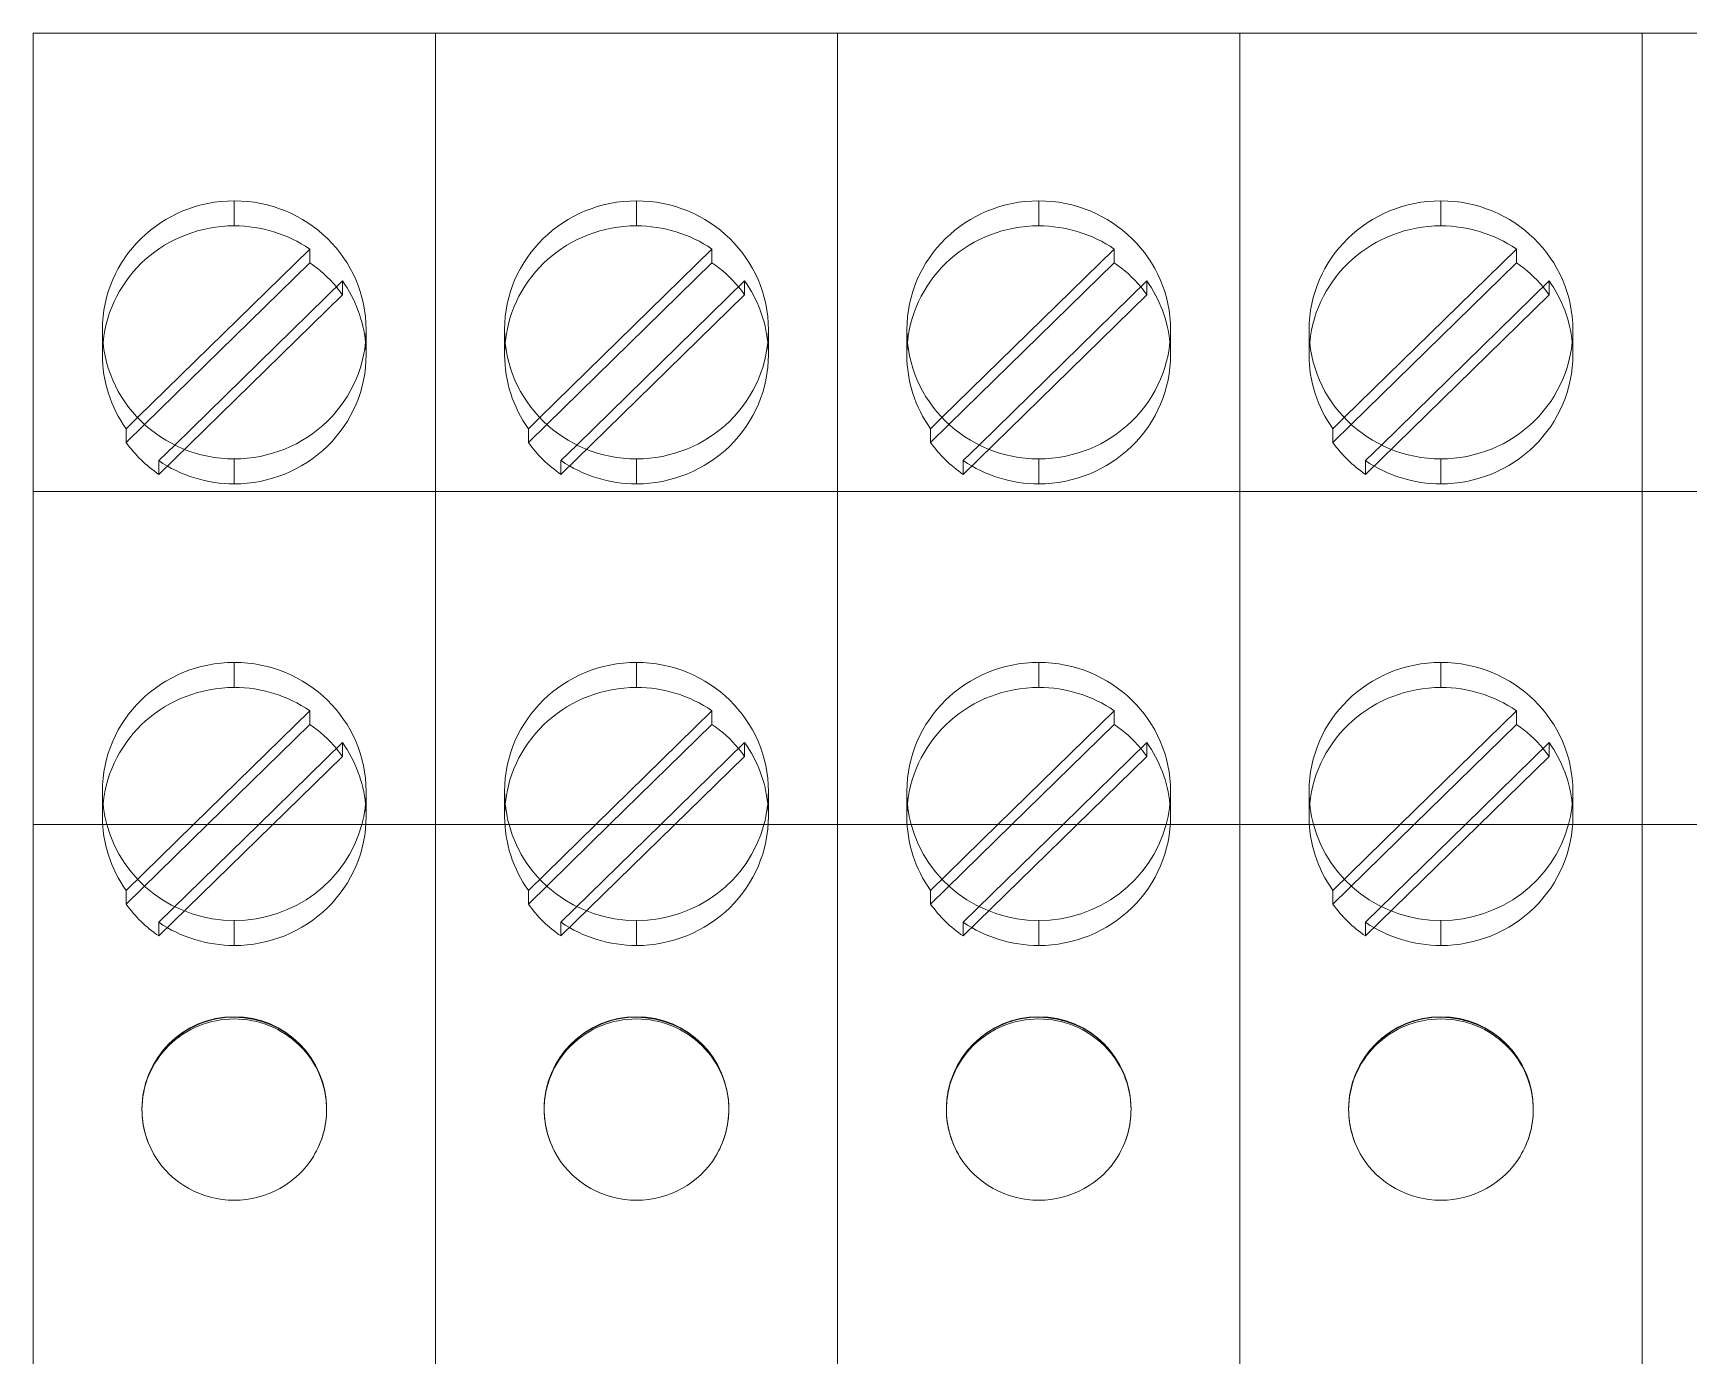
# Model space of a CAD drawing. Header units: millimetres. Extents: x 1359 to 3577, y 1336 to 3557.
# Drawn here: x 1881.26 to 1906.37, y 2576.61 to 2596.67 of the extents above; entities that cross this region are included whole.
import ezdxf

# ---------------------------------------------------------------- set-up
doc = ezdxf.new("R2010")
doc.units = ezdxf.units.MM
doc.layers.add('000-PI-Oprema', color=30, linetype='Continuous', lineweight=5)

msp = doc.modelspace()

# ---------------------------------------------------------------- linework, layer by layer
at = {"layer": '000-PI-Oprema', "color": 0, "linetype": 'ByBlock', "lineweight": 0}
for p, q in [((1881.265, 2596.672), (1887.365, 2596.672)), ((1881.265, 2590.216), (1881.265, 2596.672)), ((1881.265, 2596.672), (1881.265, 2596.672)), ((1881.265, 2596.672), (1881.265, 2596.672)), ((1881.265, 2596.672), (1887.365, 2596.672)), ((1881.265, 2590.216), (1881.265, 2596.672)), ((1881.265, 2596.672), (1881.265, 2596.672)), ((1881.265, 2596.672), (1881.265, 2596.672)), ((1887.365, 2596.672), (1887.365, 2596.672)), ((1887.365, 2596.672), (1887.365, 2596.672)), ((1887.365, 2596.672), (1887.365, 2596.672)), ((1887.365, 2590.216), (1887.365, 2596.672)), ((1887.365, 2596.672), (1887.365, 2596.672)), ((1887.365, 2596.672), (1887.365, 2596.672)), ((1887.365, 2596.672), (1887.365, 2596.672)), ((1887.365, 2590.216), (1887.365, 2596.672)), ((1887.365, 2596.672), (1893.465, 2596.672)), ((1887.365, 2590.216), (1887.365, 2596.672)), ((1887.365, 2596.672), (1887.365, 2596.672)), ((1887.365, 2596.672), (1887.365, 2596.672)), ((1887.365, 2596.672), (1887.365, 2596.672)), ((1887.365, 2596.672), (1893.465, 2596.672)), ((1887.365, 2590.216), (1887.365, 2596.672)), ((1887.365, 2596.672), (1887.365, 2596.672)), ((1887.365, 2596.672), (1887.365, 2596.672)), ((1887.365, 2596.672), (1887.365, 2596.672)), ((1893.465, 2596.672), (1893.465, 2596.672)), ((1893.465, 2596.672), (1893.465, 2596.672)), ((1893.465, 2596.672), (1893.465, 2596.672)), ((1893.465, 2590.216), (1893.465, 2596.672)), ((1893.465, 2596.672), (1893.465, 2596.672)), ((1893.465, 2596.672), (1893.465, 2596.672)), ((1893.465, 2596.672), (1893.465, 2596.672)), ((1893.465, 2590.216), (1893.465, 2596.672)), ((1893.465, 2596.672), (1899.565, 2596.672)), ((1893.465, 2590.216), (1893.465, 2596.672)), ((1893.465, 2596.672), (1893.465, 2596.672)), ((1893.465, 2596.672), (1893.465, 2596.672)), ((1893.465, 2596.672), (1893.465, 2596.672)), ((1893.465, 2596.672), (1899.565, 2596.672)), ((1893.465, 2590.216), (1893.465, 2596.672)), ((1893.465, 2596.672), (1893.465, 2596.672)), ((1893.465, 2596.672), (1893.465, 2596.672)), ((1893.465, 2596.672), (1893.465, 2596.672)), ((1899.565, 2596.672), (1899.565, 2596.672)), ((1899.565, 2596.672), (1899.565, 2596.672)), ((1899.565, 2596.672), (1899.565, 2596.672)), ((1899.565, 2590.216), (1899.565, 2596.672)), ((1899.565, 2596.672), (1899.565, 2596.672)), ((1899.565, 2596.672), (1899.565, 2596.672)), ((1899.565, 2596.672), (1899.565, 2596.672)), ((1899.565, 2590.216), (1899.565, 2596.672)), ((1899.565, 2596.672), (1905.665, 2596.672)), ((1899.565, 2590.216), (1899.565, 2596.672)), ((1899.565, 2596.672), (1899.565, 2596.672)), ((1899.565, 2596.672), (1899.565, 2596.672)), ((1899.565, 2596.672), (1899.565, 2596.672)), ((1899.565, 2596.672), (1905.665, 2596.672)), ((1899.565, 2590.216), (1899.565, 2596.672)), ((1899.565, 2596.672), (1899.565, 2596.672)), ((1899.565, 2596.672), (1899.565, 2596.672)), ((1899.565, 2596.672), (1899.565, 2596.672)), ((1905.665, 2596.672), (1905.665, 2596.672)), ((1905.665, 2596.672), (1905.665, 2596.672)), ((1905.665, 2596.672), (1905.665, 2596.672)), ((1905.665, 2590.216), (1905.665, 2596.672)), ((1905.665, 2596.672), (1905.665, 2596.672)), ((1905.665, 2596.672), (1905.665, 2596.672)), ((1905.665, 2596.672), (1905.665, 2596.672)), ((1905.665, 2590.216), (1905.665, 2596.672)), ((1905.665, 2596.672), (1911.765, 2596.672)), ((1905.665, 2590.216), (1905.665, 2596.672)), ((1905.665, 2596.672), (1905.665, 2596.672)), ((1905.665, 2596.672), (1905.665, 2596.672)), ((1905.665, 2596.672), (1905.665, 2596.672)), ((1905.665, 2596.672), (1911.765, 2596.672)), ((1905.665, 2590.216), (1905.665, 2596.672)), ((1905.665, 2596.672), (1905.665, 2596.672)), ((1905.665, 2596.672), (1905.665, 2596.672)), ((1905.665, 2596.672), (1905.665, 2596.672)), ((1887.365, 2595.827), (1887.365, 2596.272)), ((1887.365, 2595.827), (1887.365, 2596.272)), ((1893.465, 2595.827), (1893.465, 2596.272)), ((1893.465, 2595.827), (1893.465, 2596.272)), ((1899.565, 2595.827), (1899.565, 2596.272)), ((1899.565, 2595.827), (1899.565, 2596.272)), ((1905.665, 2595.827), (1905.665, 2596.272)), ((1905.665, 2595.827), (1905.665, 2596.272)), ((1881.265, 2595.172), (1881.265, 2595.172)), ((1881.265, 2595.172), (1881.265, 2595.172)), ((1887.365, 2595.172), (1887.365, 2595.172)), ((1887.365, 2595.172), (1887.365, 2595.172)), ((1893.465, 2595.172), (1893.465, 2595.172)), ((1893.465, 2595.172), (1893.465, 2595.172)), ((1899.565, 2595.172), (1899.565, 2595.172)), ((1899.565, 2595.172), (1899.565, 2595.172)), ((1905.665, 2595.172), (1905.665, 2595.172)), ((1905.665, 2595.172), (1905.665, 2595.172)), ((1884.315, 2594.128), (1884.315, 2593.749)), ((1887.365, 2593.108), (1887.365, 2593.984)), ((1887.365, 2593.108), (1887.365, 2593.984)), ((1890.415, 2594.128), (1890.415, 2593.749)), ((1893.465, 2593.108), (1893.465, 2593.984)), ((1893.465, 2593.108), (1893.465, 2593.984)), ((1896.515, 2594.128), (1896.515, 2593.749)), ((1899.565, 2593.108), (1899.565, 2593.984)), ((1899.565, 2593.108), (1899.565, 2593.984)), ((1902.615, 2594.128), (1902.615, 2593.749)), ((1905.665, 2593.108), (1905.665, 2593.984)), ((1905.665, 2593.108), (1905.665, 2593.984)), ((1885.459, 2593.397), (1882.848, 2590.842)), ((1882.954, 2590.738), (1885.459, 2593.189)), ((1885.459, 2593.397), (1885.459, 2593.189)), ((1891.559, 2593.397), (1888.948, 2590.842)), ((1889.054, 2590.738), (1891.559, 2593.189)), ((1891.559, 2593.397), (1891.559, 2593.189)), ((1897.659, 2593.397), (1895.048, 2590.842)), ((1895.154, 2590.738), (1897.659, 2593.189)), ((1897.659, 2593.397), (1897.659, 2593.189)), ((1903.759, 2593.397), (1901.148, 2590.842)), ((1901.254, 2590.738), (1903.759, 2593.189)), ((1903.759, 2593.397), (1903.759, 2593.189)), ((1883.412, 2590.426), (1885.954, 2592.913)), ((1885.954, 2592.913), (1885.954, 2592.705)), ((1889.512, 2590.426), (1892.054, 2592.913)), ((1892.054, 2592.913), (1892.054, 2592.705)), ((1895.612, 2590.426), (1898.154, 2592.913)), ((1898.154, 2592.913), (1898.154, 2592.705)), ((1901.712, 2590.426), (1904.254, 2592.913)), ((1904.254, 2592.913), (1904.254, 2592.705)), ((1885.954, 2592.705), (1883.17, 2589.981)), ((1892.054, 2592.705), (1889.27, 2589.981)), ((1898.154, 2592.705), (1895.37, 2589.981)), ((1904.254, 2592.705), (1901.47, 2589.981)), ((1882.315, 2591.793), (1882.315, 2592.172)), ((1886.315, 2591.793), (1886.315, 2592.172)), ((1888.415, 2591.793), (1888.415, 2592.172)), ((1892.415, 2591.793), (1892.415, 2592.172)), ((1894.515, 2591.793), (1894.515, 2592.172)), ((1898.515, 2591.793), (1898.515, 2592.172)), ((1900.615, 2591.793), (1900.615, 2592.172)), ((1904.615, 2591.793), (1904.615, 2592.172)), ((1882.848, 2590.842), (1882.675, 2590.673)), ((1882.675, 2590.465), (1882.954, 2590.738)), ((1882.675, 2590.673), (1882.675, 2590.465)), ((1888.948, 2590.842), (1888.775, 2590.673)), ((1888.775, 2590.465), (1889.054, 2590.738)), ((1888.775, 2590.673), (1888.775, 2590.465)), ((1895.048, 2590.842), (1894.875, 2590.673)), ((1894.875, 2590.465), (1895.154, 2590.738)), ((1894.875, 2590.673), (1894.875, 2590.465)), ((1901.148, 2590.842), (1900.975, 2590.673)), ((1900.975, 2590.465), (1901.254, 2590.738)), ((1900.975, 2590.673), (1900.975, 2590.465)), ((1883.17, 2590.189), (1883.412, 2590.426)), ((1889.27, 2590.189), (1889.512, 2590.426)), ((1895.37, 2590.189), (1895.612, 2590.426)), ((1901.47, 2590.189), (1901.712, 2590.426)), ((1881.265, 2589.672), (1881.265, 2590.216)), ((1881.265, 2589.672), (1881.265, 2590.216)), ((1883.17, 2590.189), (1883.17, 2589.981)), ((1884.315, 2590.216), (1884.315, 2589.836)), ((1887.365, 2589.672), (1887.365, 2590.216)), ((1887.365, 2589.672), (1887.365, 2590.216)), ((1887.365, 2589.672), (1887.365, 2590.216)), ((1887.365, 2589.672), (1887.365, 2590.216)), ((1889.27, 2590.189), (1889.27, 2589.981)), ((1890.415, 2590.216), (1890.415, 2589.836)), ((1893.465, 2589.672), (1893.465, 2590.216)), ((1893.465, 2589.672), (1893.465, 2590.216)), ((1893.465, 2589.672), (1893.465, 2590.216)), ((1893.465, 2589.672), (1893.465, 2590.216)), ((1895.37, 2590.189), (1895.37, 2589.981)), ((1896.515, 2590.216), (1896.515, 2589.836)), ((1899.565, 2589.672), (1899.565, 2590.216)), ((1899.565, 2589.672), (1899.565, 2590.216)), ((1899.565, 2589.672), (1899.565, 2590.216)), ((1899.565, 2589.672), (1899.565, 2590.216)), ((1901.47, 2590.189), (1901.47, 2589.981)), ((1902.615, 2590.216), (1902.615, 2589.836)), ((1905.665, 2589.672), (1905.665, 2590.216)), ((1905.665, 2589.672), (1905.665, 2590.216)), ((1905.665, 2589.672), (1905.665, 2590.216)), ((1905.665, 2589.672), (1905.665, 2590.216)), ((1881.265, 2589.72), (1887.365, 2589.72)), ((1881.265, 2589.672), (1881.265, 2589.672)), ((1881.265, 2589.672), (1881.265, 2584.672)), ((1881.265, 2589.672), (1881.265, 2589.672)), ((1881.265, 2589.672), (1881.265, 2584.672)), ((1887.365, 2589.72), (1893.465, 2589.72)), ((1887.365, 2589.672), (1887.365, 2589.672)), ((1887.365, 2584.672), (1887.365, 2589.672)), ((1887.365, 2589.672), (1887.365, 2589.672)), ((1887.365, 2584.672), (1887.365, 2589.672)), ((1887.365, 2589.672), (1887.365, 2589.672)), ((1887.365, 2589.672), (1887.365, 2584.672)), ((1887.365, 2589.672), (1887.365, 2589.672)), ((1887.365, 2589.672), (1887.365, 2584.672)), ((1893.465, 2589.72), (1899.565, 2589.72)), ((1893.465, 2589.672), (1893.465, 2589.672)), ((1893.465, 2584.672), (1893.465, 2589.672)), ((1893.465, 2589.672), (1893.465, 2589.672)), ((1893.465, 2584.672), (1893.465, 2589.672)), ((1893.465, 2589.672), (1893.465, 2589.672)), ((1893.465, 2589.672), (1893.465, 2584.672)), ((1893.465, 2589.672), (1893.465, 2589.672)), ((1893.465, 2589.672), (1893.465, 2584.672)), ((1899.565, 2589.72), (1905.665, 2589.72)), ((1899.565, 2589.672), (1899.565, 2589.672)), ((1899.565, 2584.672), (1899.565, 2589.672)), ((1899.565, 2589.672), (1899.565, 2589.672)), ((1899.565, 2584.672), (1899.565, 2589.672)), ((1899.565, 2589.672), (1899.565, 2589.672)), ((1899.565, 2589.672), (1899.565, 2584.672)), ((1899.565, 2589.672), (1899.565, 2589.672)), ((1899.565, 2589.672), (1899.565, 2584.672)), ((1905.665, 2589.72), (1911.765, 2589.72)), ((1905.665, 2589.672), (1905.665, 2589.672)), ((1905.665, 2584.672), (1905.665, 2589.672)), ((1905.665, 2589.672), (1905.665, 2589.672)), ((1905.665, 2584.672), (1905.665, 2589.672)), ((1905.665, 2589.672), (1905.665, 2589.672)), ((1905.665, 2589.672), (1905.665, 2584.672)), ((1905.665, 2589.672), (1905.665, 2589.672)), ((1905.665, 2589.672), (1905.665, 2584.672)), ((1884.315, 2587.128), (1884.315, 2586.749)), ((1890.415, 2587.128), (1890.415, 2586.749)), ((1896.515, 2587.128), (1896.515, 2586.749)), ((1902.615, 2587.128), (1902.615, 2586.749)), ((1887.365, 2586.108), (1887.365, 2586.98)), ((1887.365, 2586.108), (1887.365, 2586.98)), ((1893.465, 2586.108), (1893.465, 2586.98)), ((1893.465, 2586.108), (1893.465, 2586.98)), ((1899.565, 2586.108), (1899.565, 2586.98)), ((1899.565, 2586.108), (1899.565, 2586.98)), ((1905.665, 2586.108), (1905.665, 2586.98)), ((1905.665, 2586.108), (1905.665, 2586.98)), ((1885.459, 2586.397), (1883.696, 2584.672)), ((1885.459, 2586.397), (1885.459, 2586.189)), ((1891.559, 2586.397), (1889.796, 2584.672)), ((1891.559, 2586.397), (1891.559, 2586.189)), ((1897.659, 2586.397), (1895.896, 2584.672)), ((1897.659, 2586.397), (1897.659, 2586.189)), ((1903.759, 2586.397), (1901.996, 2584.672)), ((1903.759, 2586.397), (1903.759, 2586.189)), ((1883.908, 2584.672), (1885.459, 2586.189)), ((1890.008, 2584.672), (1891.559, 2586.189)), ((1896.108, 2584.672), (1897.659, 2586.189)), ((1902.208, 2584.672), (1903.759, 2586.189)), ((1884.686, 2584.672), (1885.954, 2585.913)), ((1885.954, 2585.913), (1885.954, 2585.705)), ((1890.786, 2584.672), (1892.054, 2585.913)), ((1892.054, 2585.913), (1892.054, 2585.705)), ((1896.886, 2584.672), (1898.154, 2585.913)), ((1898.154, 2585.913), (1898.154, 2585.705)), ((1902.986, 2584.672), (1904.254, 2585.913)), ((1904.254, 2585.913), (1904.254, 2585.705)), ((1885.954, 2585.705), (1883.17, 2582.981)), ((1892.054, 2585.705), (1889.27, 2582.981)), ((1898.154, 2585.705), (1895.37, 2582.981)), ((1904.254, 2585.705), (1901.47, 2582.981)), ((1882.315, 2584.793), (1882.315, 2585.172)), ((1886.315, 2584.793), (1886.315, 2585.172)), ((1888.415, 2584.793), (1888.415, 2585.172)), ((1892.415, 2584.793), (1892.415, 2585.172)), ((1894.515, 2584.793), (1894.515, 2585.172)), ((1898.515, 2584.793), (1898.515, 2585.172)), ((1900.615, 2584.793), (1900.615, 2585.172)), ((1904.615, 2584.793), (1904.615, 2585.172)), ((1881.265, 2584.672), (1887.365, 2584.672)), ((1881.265, 2574.322), (1881.265, 2584.672)), ((1881.265, 2584.672), (1881.265, 2584.672)), ((1881.265, 2574.322), (1881.265, 2584.672)), ((1881.265, 2584.672), (1881.265, 2584.672)), ((1882.675, 2583.465), (1883.908, 2584.672)), ((1883.696, 2584.672), (1882.675, 2583.673)), ((1883.17, 2583.189), (1884.686, 2584.672)), ((1887.365, 2584.672), (1887.365, 2584.672)), ((1887.365, 2574.322), (1887.365, 2584.672)), ((1887.365, 2584.672), (1887.365, 2584.672)), ((1887.365, 2574.322), (1887.365, 2584.672)), ((1887.365, 2584.672), (1893.465, 2584.672)), ((1887.365, 2574.322), (1887.365, 2584.672)), ((1887.365, 2584.672), (1887.365, 2584.672)), ((1887.365, 2574.322), (1887.365, 2584.672)), ((1887.365, 2584.672), (1887.365, 2584.672)), ((1888.775, 2583.465), (1890.008, 2584.672)), ((1889.796, 2584.672), (1888.775, 2583.673)), ((1889.27, 2583.189), (1890.786, 2584.672)), ((1893.465, 2584.672), (1893.465, 2584.672)), ((1893.465, 2574.322), (1893.465, 2584.672)), ((1893.465, 2584.672), (1893.465, 2584.672)), ((1893.465, 2574.322), (1893.465, 2584.672)), ((1893.465, 2584.672), (1899.565, 2584.672)), ((1893.465, 2574.322), (1893.465, 2584.672)), ((1893.465, 2584.672), (1893.465, 2584.672)), ((1893.465, 2574.322), (1893.465, 2584.672)), ((1893.465, 2584.672), (1893.465, 2584.672)), ((1894.875, 2583.465), (1896.108, 2584.672)), ((1895.896, 2584.672), (1894.875, 2583.673)), ((1895.37, 2583.189), (1896.886, 2584.672)), ((1899.565, 2584.672), (1899.565, 2584.672)), ((1899.565, 2574.322), (1899.565, 2584.672)), ((1899.565, 2584.672), (1899.565, 2584.672)), ((1899.565, 2574.322), (1899.565, 2584.672)), ((1899.565, 2584.672), (1905.665, 2584.672)), ((1899.565, 2574.322), (1899.565, 2584.672)), ((1899.565, 2584.672), (1899.565, 2584.672)), ((1899.565, 2574.322), (1899.565, 2584.672)), ((1899.565, 2584.672), (1899.565, 2584.672)), ((1900.975, 2583.465), (1902.208, 2584.672)), ((1901.996, 2584.672), (1900.975, 2583.673)), ((1901.47, 2583.189), (1902.986, 2584.672)), ((1905.665, 2584.672), (1905.665, 2584.672)), ((1905.665, 2574.322), (1905.665, 2584.672)), ((1905.665, 2584.672), (1905.665, 2584.672)), ((1905.665, 2574.322), (1905.665, 2584.672)), ((1905.665, 2584.672), (1911.765, 2584.672)), ((1905.665, 2574.322), (1905.665, 2584.672)), ((1905.665, 2584.672), (1905.665, 2584.672)), ((1905.665, 2574.322), (1905.665, 2584.672)), ((1905.665, 2584.672), (1905.665, 2584.672)), ((1882.675, 2583.673), (1882.675, 2583.465)), ((1888.775, 2583.673), (1888.775, 2583.465)), ((1894.875, 2583.673), (1894.875, 2583.465)), ((1900.975, 2583.673), (1900.975, 2583.465)), ((1883.17, 2583.189), (1883.17, 2582.981)), ((1884.315, 2583.216), (1884.315, 2582.836)), ((1889.27, 2583.189), (1889.27, 2582.981)), ((1890.415, 2583.216), (1890.415, 2582.836)), ((1895.37, 2583.189), (1895.37, 2582.981)), ((1896.515, 2583.216), (1896.515, 2582.836)), ((1901.47, 2583.189), (1901.47, 2582.981)), ((1902.615, 2583.216), (1902.615, 2582.836)), ((1882.915, 2580.348), (1882.915, 2580.357)), ((1885.715, 2580.348), (1885.715, 2580.357)), ((1889.015, 2580.348), (1889.015, 2580.357)), ((1891.815, 2580.348), (1891.815, 2580.357)), ((1895.115, 2580.348), (1895.115, 2580.357)), ((1897.915, 2580.348), (1897.915, 2580.357)), ((1901.215, 2580.348), (1901.215, 2580.357)), ((1904.015, 2580.348), (1904.015, 2580.357))]:
    msp.add_line(p, q, dxfattribs=at)
for centre in [(1884.315, 2580.357), (1890.415, 2580.357), (1896.515, 2580.357), (1902.615, 2580.357)]:
    msp.add_arc(centre, 1.4, 0, 180, dxfattribs=at)
for centre, major_axis, ratio, start_param, end_param in [((1884.315, 2592.172), (-2, 0), 0.978148, -1.570796, 0), ((1884.315, 2592.172), (-2, 0), 0.978148, 3.141593, 4.712389), ((1890.415, 2592.172), (-2, 0), 0.978148, -1.570796, 0), ((1890.415, 2592.172), (-2, 0), 0.978148, 3.141593, 4.712389), ((1896.515, 2592.172), (-2, 0), 0.978148, -1.570796, 0), ((1896.515, 2592.172), (-2, 0), 0.978148, 3.141593, 4.712389), ((1902.615, 2592.172), (-2, 0), 0.978148, -1.570796, 0), ((1902.615, 2592.172), (-2, 0), 0.978148, 3.141593, 4.712389), ((1884.315, 2591.793), (-2, 0), 0.978148, -1.570796, -0.097132), ((1884.315, 2591.793), (-2, 0), 0.978148, -2.180289, -1.570796), ((1890.415, 2591.793), (-2, 0), 0.978148, -1.570796, -0.097132), ((1890.415, 2591.793), (-2, 0), 0.978148, -2.180289, -1.570796), ((1896.515, 2591.793), (-2, 0), 0.978148, -1.570796, -0.097132), ((1896.515, 2591.793), (-2, 0), 0.978148, -2.180289, -1.570796), ((1902.615, 2591.793), (-2, 0), 0.978148, -1.570796, -0.097132), ((1902.615, 2591.793), (-2, 0), 0.978148, -2.180289, -1.570796), ((1884.315, 2591.585), (2, 0), 0.978148, 0.685382, 0.961304), ((1890.415, 2591.585), (2, 0), 0.978148, 0.685382, 0.961304), ((1896.515, 2591.585), (2, 0), 0.978148, 0.685382, 0.961304), ((1902.615, 2591.585), (2, 0), 0.978148, 0.685382, 0.961304), ((1884.315, 2591.793), (-2, 0), 0.978148, -3.044461, -2.5321), ((1890.415, 2591.793), (-2, 0), 0.978148, -3.044461, -2.5321), ((1896.515, 2591.793), (-2, 0), 0.978148, -3.044461, -2.5321), ((1902.615, 2591.793), (-2, 0), 0.978148, -3.044461, -2.5321), ((1884.315, 2591.585), (2, 0), 0.978148, 0.609492, 0.685382), ((1890.415, 2591.585), (2, 0), 0.978148, 0.609492, 0.685382), ((1896.515, 2591.585), (2, 0), 0.978148, 0.609492, 0.685382), ((1902.615, 2591.585), (2, 0), 0.978148, 0.609492, 0.685382), ((1884.315, 2592.172), (-2, 0), 0.978148, 0, 1.570796), ((1884.315, 2592.172), (-2, 0), 0.978148, 1.570796, 3.141593), ((1890.415, 2592.172), (-2, 0), 0.978148, 0, 1.570796), ((1890.415, 2592.172), (-2, 0), 0.978148, 1.570796, 3.141593), ((1896.515, 2592.172), (-2, 0), 0.978148, 0, 1.570796), ((1896.515, 2592.172), (-2, 0), 0.978148, 1.570796, 3.141593), ((1902.615, 2592.172), (-2, 0), 0.978148, 0, 1.570796), ((1902.615, 2592.172), (-2, 0), 0.978148, 1.570796, 3.141593), ((1884.315, 2591.793), (-2, 0), 0.978148, -0.097132, 0), ((1884.315, 2591.793), (-2, 0), 0.978148, 3.141593, 3.238724), ((1890.415, 2591.793), (-2, 0), 0.978148, -0.097132, 0), ((1890.415, 2591.793), (-2, 0), 0.978148, 3.141593, 3.238724), ((1896.515, 2591.793), (-2, 0), 0.978148, -0.097132, 0), ((1896.515, 2591.793), (-2, 0), 0.978148, 3.141593, 3.238724), ((1902.615, 2591.793), (-2, 0), 0.978148, -0.097132, 0), ((1902.615, 2591.793), (-2, 0), 0.978148, 3.141593, 3.238724), ((1884.315, 2591.793), (-2, 0), 0.978148, 0, 0.609492), ((1884.315, 2591.793), (-2, 0), 0.978148, 1.570796, 3.141593), ((1890.415, 2591.793), (-2, 0), 0.978148, 0, 0.609492), ((1890.415, 2591.793), (-2, 0), 0.978148, 1.570796, 3.141593), ((1896.515, 2591.793), (-2, 0), 0.978148, 0, 0.609492), ((1896.515, 2591.793), (-2, 0), 0.978148, 1.570796, 3.141593), ((1902.615, 2591.793), (-2, 0), 0.978148, 0, 0.609492), ((1902.615, 2591.793), (-2, 0), 0.978148, 1.570796, 3.141593), ((1884.315, 2591.585), (2, 0), 0.978148, -2.5321, -2.180289), ((1890.415, 2591.585), (2, 0), 0.978148, -2.5321, -2.180289), ((1896.515, 2591.585), (2, 0), 0.978148, -2.5321, -2.180289), ((1902.615, 2591.585), (2, 0), 0.978148, -2.5321, -2.180289), ((1884.315, 2591.793), (-2, 0), 0.978148, 0.961304, 1.570796), ((1890.415, 2591.793), (-2, 0), 0.978148, 0.961304, 1.570796), ((1896.515, 2591.793), (-2, 0), 0.978148, 0.961304, 1.570796), ((1902.615, 2591.793), (-2, 0), 0.978148, 0.961304, 1.570796), ((1884.315, 2585.172), (-2, 0), 0.978148, -1.570796, 0), ((1884.315, 2585.172), (-2, 0), 0.978148, 3.141593, 4.712389), ((1890.415, 2585.172), (-2, 0), 0.978148, -1.570796, 0), ((1890.415, 2585.172), (-2, 0), 0.978148, 3.141593, 4.712389), ((1896.515, 2585.172), (-2, 0), 0.978148, -1.570796, 0), ((1896.515, 2585.172), (-2, 0), 0.978148, 3.141593, 4.712389), ((1902.615, 2585.172), (-2, 0), 0.978148, -1.570796, 0), ((1902.615, 2585.172), (-2, 0), 0.978148, 3.141593, 4.712389), ((1884.315, 2584.793), (-2, 0), 0.978148, -1.570796, -0.097132), ((1884.315, 2584.793), (-2, 0), 0.978148, -2.180289, -1.570796), ((1890.415, 2584.793), (-2, 0), 0.978148, -1.570796, -0.097132), ((1890.415, 2584.793), (-2, 0), 0.978148, -2.180289, -1.570796), ((1896.515, 2584.793), (-2, 0), 0.978148, -1.570796, -0.097132), ((1896.515, 2584.793), (-2, 0), 0.978148, -2.180289, -1.570796), ((1902.615, 2584.793), (-2, 0), 0.978148, -1.570796, -0.097132), ((1902.615, 2584.793), (-2, 0), 0.978148, -2.180289, -1.570796), ((1884.315, 2584.585), (2, 0), 0.978148, 0.685382, 0.961304), ((1890.415, 2584.585), (2, 0), 0.978148, 0.685382, 0.961304), ((1896.515, 2584.585), (2, 0), 0.978148, 0.685382, 0.961304), ((1902.615, 2584.585), (2, 0), 0.978148, 0.685382, 0.961304), ((1884.315, 2584.793), (-2, 0), 0.978148, -3.044461, -2.5321), ((1890.415, 2584.793), (-2, 0), 0.978148, -3.044461, -2.5321), ((1896.515, 2584.793), (-2, 0), 0.978148, -3.044461, -2.5321), ((1902.615, 2584.793), (-2, 0), 0.978148, -3.044461, -2.5321), ((1884.315, 2584.585), (2, 0), 0.978148, 0.609492, 0.685382), ((1890.415, 2584.585), (2, 0), 0.978148, 0.609492, 0.685382), ((1896.515, 2584.585), (2, 0), 0.978148, 0.609492, 0.685382), ((1902.615, 2584.585), (2, 0), 0.978148, 0.609492, 0.685382), ((1884.315, 2585.172), (-2, 0), 0.978148, 0, 0.258728), ((1884.315, 2585.172), (-2, 0), 0.978148, 2.882864, 3.141593), ((1890.415, 2585.172), (-2, 0), 0.978148, 0, 0.258728), ((1890.415, 2585.172), (-2, 0), 0.978148, 2.882864, 3.141593), ((1896.515, 2585.172), (-2, 0), 0.978148, 0, 0.258728), ((1896.515, 2585.172), (-2, 0), 0.978148, 2.882864, 3.141593), ((1902.615, 2585.172), (-2, 0), 0.978148, 0, 0.258728), ((1902.615, 2585.172), (-2, 0), 0.978148, 2.882864, 3.141593), ((1884.315, 2584.793), (-2, 0), 0.978148, -0.097132, 0), ((1884.315, 2584.793), (-2, 0), 0.978148, 3.141593, 3.238724), ((1890.415, 2584.793), (-2, 0), 0.978148, -0.097132, 0), ((1890.415, 2584.793), (-2, 0), 0.978148, 3.141593, 3.238724), ((1896.515, 2584.793), (-2, 0), 0.978148, -0.097132, 0), ((1896.515, 2584.793), (-2, 0), 0.978148, 3.141593, 3.238724), ((1902.615, 2584.793), (-2, 0), 0.978148, -0.097132, 0), ((1902.615, 2584.793), (-2, 0), 0.978148, 3.141593, 3.238724), ((1884.315, 2584.793), (-2, 0), 0.978148, 0, 0.609492), ((1884.315, 2585.172), (-2, 0), 0.978148, 0.258728, 1.570796), ((1884.315, 2584.793), (-2, 0), 0.978148, 1.570796, 3.141593), ((1884.315, 2585.172), (-2, 0), 0.978148, 1.570796, 2.882864), ((1890.415, 2584.793), (-2, 0), 0.978148, 0, 0.609492), ((1890.415, 2585.172), (-2, 0), 0.978148, 0.258728, 1.570796), ((1890.415, 2584.793), (-2, 0), 0.978148, 1.570796, 3.141593), ((1890.415, 2585.172), (-2, 0), 0.978148, 1.570796, 2.882864), ((1896.515, 2584.793), (-2, 0), 0.978148, 0, 0.609492), ((1896.515, 2585.172), (-2, 0), 0.978148, 0.258728, 1.570796), ((1896.515, 2584.793), (-2, 0), 0.978148, 1.570796, 3.141593), ((1896.515, 2585.172), (-2, 0), 0.978148, 1.570796, 2.882864), ((1902.615, 2584.793), (-2, 0), 0.978148, 0, 0.609492), ((1902.615, 2585.172), (-2, 0), 0.978148, 0.258728, 1.570796), ((1902.615, 2584.793), (-2, 0), 0.978148, 1.570796, 3.141593), ((1902.615, 2585.172), (-2, 0), 0.978148, 1.570796, 2.882864), ((1884.315, 2584.585), (2, 0), 0.978148, -2.5321, -2.180289), ((1890.415, 2584.585), (2, 0), 0.978148, -2.5321, -2.180289), ((1896.515, 2584.585), (2, 0), 0.978148, -2.5321, -2.180289), ((1902.615, 2584.585), (2, 0), 0.978148, -2.5321, -2.180289), ((1884.315, 2584.793), (-2, 0), 0.978148, 0.961304, 1.570796), ((1890.415, 2584.793), (-2, 0), 0.978148, 0.961304, 1.570796), ((1896.515, 2584.793), (-2, 0), 0.978148, 0.961304, 1.570796), ((1902.615, 2584.793), (-2, 0), 0.978148, 0.961304, 1.570796), ((1884.315, 2580.348), (-1.4, 0), 0.982559, -1.570796, 0.003609), ((1884.315, 2580.357), (1.4, 0), 0.994522, 1.570796, 3.141593), ((1884.315, 2580.357), (1.4, 0), 0.994522, 0, 1.570796), ((1884.315, 2580.348), (-1.4, 0), 0.982559, 3.141538, 4.712389), ((1890.415, 2580.348), (-1.4, 0), 0.982559, -1.570796, 0.003609), ((1890.415, 2580.357), (1.4, 0), 0.994522, 1.570796, 3.141593), ((1890.415, 2580.357), (1.4, 0), 0.994522, 0, 1.570796), ((1890.415, 2580.348), (-1.4, 0), 0.982559, 3.141538, 4.712389), ((1896.515, 2580.348), (-1.4, 0), 0.982559, -1.570796, 0.003609), ((1896.515, 2580.357), (1.4, 0), 0.994522, 1.570796, 3.141593), ((1896.515, 2580.357), (1.4, 0), 0.994522, 0, 1.570796), ((1896.515, 2580.348), (-1.4, 0), 0.982559, 3.141538, 4.712389), ((1902.615, 2580.348), (-1.4, 0), 0.982559, -1.570796, 0.003609), ((1902.615, 2580.357), (1.4, 0), 0.994522, 1.570796, 3.141593), ((1902.615, 2580.357), (1.4, 0), 0.994522, 0, 1.570796), ((1902.615, 2580.348), (-1.4, 0), 0.982559, 3.141538, 4.712389), ((1884.315, 2580.357), (1.4, 0), 0.994522, 3.141593, 3.68285), ((1884.315, 2580.348), (-1.4, 0), 0.982559, 0.003609, 0.541258), ((1884.315, 2580.357), (1.4, 0), 0.994522, -0.541258, 0), ((1884.315, 2580.348), (-1.4, 0), 0.982559, 2.600335, 3.141538), ((1890.415, 2580.357), (1.4, 0), 0.994522, 3.141593, 3.68285), ((1890.415, 2580.348), (-1.4, 0), 0.982559, 0.003609, 0.541258), ((1890.415, 2580.357), (1.4, 0), 0.994522, -0.541258, 0), ((1890.415, 2580.348), (-1.4, 0), 0.982559, 2.600335, 3.141538), ((1896.515, 2580.357), (1.4, 0), 0.994522, 3.141593, 3.68285), ((1896.515, 2580.348), (-1.4, 0), 0.982559, 0.003609, 0.541258), ((1896.515, 2580.357), (1.4, 0), 0.994522, -0.541258, 0), ((1896.515, 2580.348), (-1.4, 0), 0.982559, 2.600335, 3.141538), ((1902.615, 2580.357), (1.4, 0), 0.994522, 3.141593, 3.68285), ((1902.615, 2580.348), (-1.4, 0), 0.982559, 0.003609, 0.541258), ((1902.615, 2580.357), (1.4, 0), 0.994522, -0.541258, 0), ((1902.615, 2580.348), (-1.4, 0), 0.982559, 2.600335, 3.141538), ((1884.315, 2580.339), (-1.398, 0), 0.976187, 0.538389, 2.603204), ((1890.415, 2580.339), (-1.398, 0), 0.976187, 0.538389, 2.603204), ((1896.515, 2580.339), (-1.398, 0), 0.976187, 0.538389, 2.603204), ((1902.615, 2580.339), (-1.398, 0), 0.976187, 0.538389, 2.603204)]:
    msp.add_ellipse(centre, major_axis=major_axis, ratio=ratio, start_param=start_param, end_param=end_param, dxfattribs=at)

doc.saveas('drawing.dxf')
